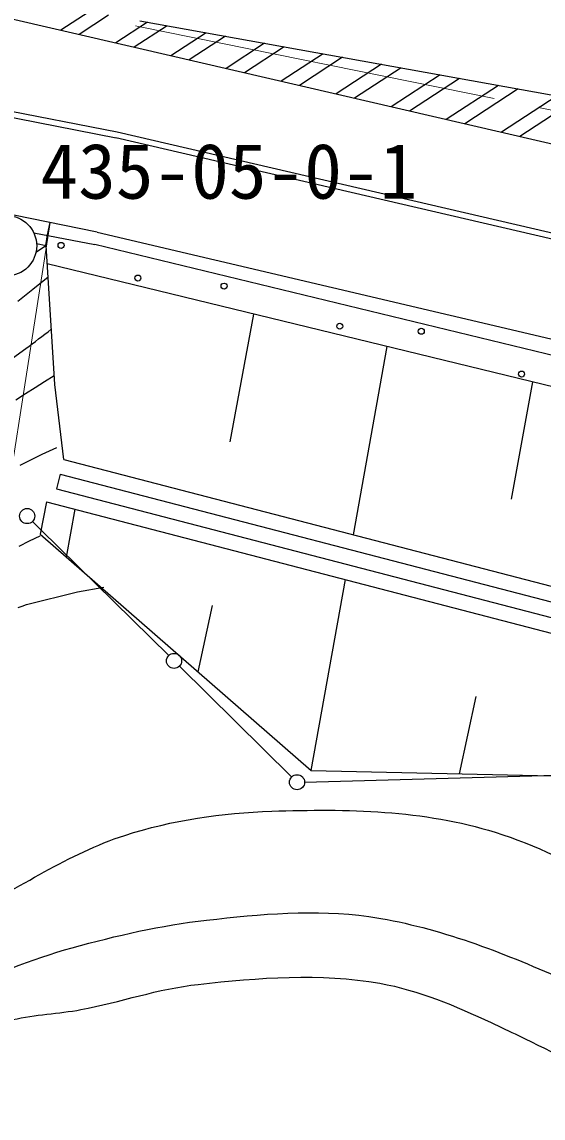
# Model space of a CAD drawing. Units: millimetres, scale not verified. Extents: x 40004 to 680061, y 20002 to 380034.
# Drawn here: x 141053 to 158300, y 261643 to 297901 of the extents above; entities that cross this region are included whole.
import ezdxf
from ezdxf.enums import TextEntityAlignment as Align

# ---------------------------------------------------------------- set-up
doc = ezdxf.new("R2010")
doc.units = ezdxf.units.MM
doc.header["$LTSCALE"] = 1000.09
doc.linetypes.add('CHAIN', pattern=[18.5, 12, -1.5, 3.5, -1.5])
for name, color, linetype, lineweight in [('M-BGD', 7, 'Continuous', 25), ('M-BMK', 2, 'CHAIN', 13), ('M-BMK-ROW', 30, 'Continuous', 25), ('M-BMK-SRVR', 3, 'Continuous', 25), ('M-STR-HTXT', 7, 'Continuous', 13), ('M-STR-STRC', 7, 'Continuous', 25)]:
    doc.layers.add(name, color=color, linetype=linetype, lineweight=lineweight)
doc.styles.add('ＭＳ ゴシック', font='')
doc.styles.get('ＭＳ ゴシック').set_extended_font_data('MS Gothic')

msp = doc.modelspace()

# ---------------------------------------------------------------- linework, layer by layer
at = {"layer": 'M-BGD'}
for p, q in [((125729, 297856), (144205, 294267)), ((125691, 297660), (144167, 294071)), ((144160, 294073), (179582, 285848)), ((144205, 294267), (179627, 286043)), ((143546, 290949), (133414, 293006)), ((141902, 290864), (141992, 291262)), ((141444, 290928), (143465, 290541)), ((141850, 290510), (141902, 290864)), ((143546, 290949), (178590, 282712)), ((141518, 290280), (141865, 290520)), ((141539, 290568), (141855, 290509)), ((142138, 285911), (141855, 290509)), ((204870, 275637), (143465, 290541)), ((187633, 278792), (141893, 289894)), ((141920, 289458), (141417, 289055)), ((141417, 289055), (140915, 288653)), ((147950, 284014), (148723, 288236)), ((141710, 287494), (141815, 287575)), ((141815, 287575), (141920, 287655)), ((141920, 287655), (142026, 287735)), ((141181, 287096), (141288, 287175)), ((141288, 287175), (141394, 287254)), ((141394, 287254), (141499, 287334)), ((141499, 287334), (141605, 287414)), ((141605, 287414), (141710, 287494)), ((152024, 280934), (153142, 287164)), ((140740, 286778), (141181, 287096)), ((142121, 286193), (141804, 285993)), ((141487, 285794), (141171, 285595)), ((141804, 285993), (141487, 285794)), ((142445, 283426), (142138, 285911)), ((157250, 282113), (157961, 285994)), ((141171, 285595), (140854, 285395)), ((141478, 283487), (141720, 283605)), ((141720, 283605), (141964, 283718)), ((141964, 283718), (142212, 283824)), ((141000, 283237), (141238, 283364)), ((141238, 283364), (141478, 283487)), ((142445, 283426), (161138, 278563)), ((142319, 282942), (142193, 282458)), ((142319, 282942), (161012, 278079)), ((142193, 282458), (160886, 277595)), ((141863, 282027), (141656, 280959)), ((141863, 282027), (160760, 277111)), ((142534, 280193), (142819, 281779)), ((141292, 280727), (140946, 280549)), ((141643, 280893), (141292, 280727)), ((141656, 280959), (150626, 273138)), ((142888, 279055), (143765, 279207)), ((150626, 273138), (151759, 279453)), ((141203, 278627), (142888, 279055)), ((140925, 278530), (141064, 278579)), ((141064, 278579), (141203, 278627)), ((147344, 278594), (146879, 276406)), ((156070, 275592), (155526, 273033)), ((150626, 273138), (159948, 272938))]:
    msp.add_line(p, q, dxfattribs=at)
for centre in [(142349, 290510), (144890, 289429), (147742, 289162), (151573, 287837), (154270, 287669), (157587, 286253)]:
    msp.add_circle(centre, 100, dxfattribs=at)
for points, knots in [([(139212, 268373), (140960, 269247), (142597, 270392), (144456, 270994), (146020, 271501), (147680, 271738), (149323, 271794), (151798, 271879), (154356, 271838), (156718, 271096), (159384, 270258), (161768, 268628), (164016, 266968), (164556, 266569), (165075, 266144), (165579, 265702)], [0, 0, 0, 0, 1, 1, 1, 2, 2, 2, 3, 3, 3, 4, 4, 4, 5, 5, 5, 5]), ([(138726, 265870), (140057, 266339), (141360, 266898), (142720, 267276), (144178, 267680), (145663, 268021), (147166, 268190), (148945, 268391), (150763, 268563), (152535, 268308), (154676, 267999), (156739, 267211), (158719, 266339), (159493, 265998), (160259, 265634), (161013, 265245)], [0, 0, 0, 0, 1, 1, 1, 2, 2, 2, 3, 3, 3, 4, 4, 4, 5, 5, 5, 5]), ([(140754, 264901), (141491, 265070), (142262, 265091), (143007, 265231), (144307, 265477), (145571, 265922), (146886, 266066), (148880, 266284), (150929, 266455), (152903, 266101), (154184, 265871), (155397, 265356), (156583, 264801)], [0, 0, 0, 0, 1, 1, 1, 2, 2, 2, 3, 3, 3, 4, 4, 4, 4]), ([(156583, 264801), (156887, 264659), (157189, 264514), (157490, 264371), (159775, 263283), (161992, 262020), (164050, 260545), (164861, 259964), (165613, 259306), (166347, 258628)], [0, 0, 0, 0, 1, 1, 1, 2, 2, 2, 3, 3, 3, 3])]:
    msp.add_open_spline(points, degree=3, knots=knots, dxfattribs=at)
at = {"layer": 'M-BMK'}
for p, q in [((144815, 297769), (144916, 297749)), ((144916, 297749), (163073, 294077))]:
    msp.add_line(p, q, dxfattribs=at)
at = {"layer": 'M-BMK-ROW'}
for p, q in [((141405, 281381), (141684, 281106)), ((141684, 281106), (145910, 276941)), ((146266, 276589), (149980, 272928)), ((150408, 272759), (166888, 273203))]:
    msp.add_line(p, q, dxfattribs=at)
for centre in [(141227, 281556), (146088, 276765), (150158, 272752)]:
    msp.add_circle(centre, 250, dxfattribs=at)
at = {"layer": 'M-BMK-SRVR'}
msp.add_circle((140542, 290497), 1000, dxfattribs=at)
at = {"layer": 'M-STR-HTXT'}
msp.add_line((141992, 291262), (132235, 229124), dxfattribs=at)
at = {"layer": 'M-STR-STRC'}
for p, q in [((127324, 301108), (144783, 297063)), ((143276, 298240), (142340, 297629)), ((143921, 298124), (142948, 297488)), ((145212, 297892), (144163, 297206)), ((145858, 297775), (144770, 297066)), ((144953, 297938), (163387, 294624)), ((147149, 297543), (145985, 296784)), ((147794, 297427), (146593, 296643)), ((144783, 297063), (170538, 291095)), ((149085, 297195), (147808, 296362)), ((149730, 297079), (148415, 296221)), ((151021, 296847), (149631, 295939)), ((151667, 296731), (150238, 295799)), ((152957, 296499), (151453, 295517)), ((153603, 296383), (152061, 295376)), ((154894, 296151), (153276, 295095)), ((155539, 296035), (153883, 294954)), ((156830, 295803), (155098, 294673)), ((157475, 295687), (155706, 294532)), ((158766, 295455), (156921, 294250)), ((159412, 295339), (157529, 294110))]:
    msp.add_line(p, q, dxfattribs=at)

# ---------------------------------------------------------------- texts
at = {"layer": 'M-BMK-SRVR', "style": 'ＭＳ ゴシック'}
msp.add_text('435-05-0-1', height=1833, dxfattribs=at).set_placement((147903, 292970), align=Align.MIDDLE_CENTER)

doc.saveas('drawing.dxf')
